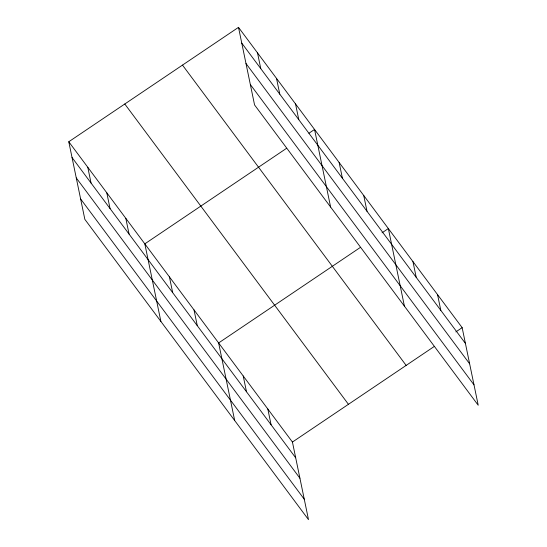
<?xml version="1.0" encoding="UTF-8"?>
<svg xmlns="http://www.w3.org/2000/svg" width="547" height="547" viewBox="0 0 547 547"><rect width="100%" height="100%" fill="white"/><g stroke="black" fill="none" stroke-linecap="round" stroke-linejoin="round"><path stroke-width="0.82" d="M68.778 141.755L292.433 442.058L308.501 519.65L84.847 219.347L68.778 141.755L238.499 27.35L462.153 327.653L478.222 405.245L254.567 104.942L238.499 27.35M286.539 148.333L144.818 243.853L160.886 321.451M308.946 133.229L314.546 129.454L330.614 207.046M360.343 247.429L218.622 342.955L234.69 420.547M382.052 232.803L388.349 228.557L404.418 306.149M292.433 442.058L434.154 346.531M455.856 331.906L462.153 327.653M241.767 43.117L465.422 343.42M245.993 63.52L469.647 363.823M250.348 84.539L473.996 384.849M182.493 65.1L406.147 365.41M124.784 103.998L348.439 404.308M72.04 157.522L295.695 457.825M76.265 177.919L299.92 478.228M80.621 198.944L304.276 499.247M437.552 294.621L440.82 310.388M412.951 261.589L416.219 277.356M363.748 195.518L367.016 211.286M339.147 162.486L342.408 178.254M295.53 103.93L298.799 119.697M276.522 78.399L279.79 94.166M257.514 52.874L260.775 68.642M267.825 409.026L271.093 424.793M243.224 375.987L246.492 391.755M194.021 309.923L197.289 325.691M169.42 276.891L172.688 292.659M125.81 218.328L129.071 234.095M106.795 192.804L110.063 208.571M87.787 167.279L91.048 183.047"/></g></svg>
